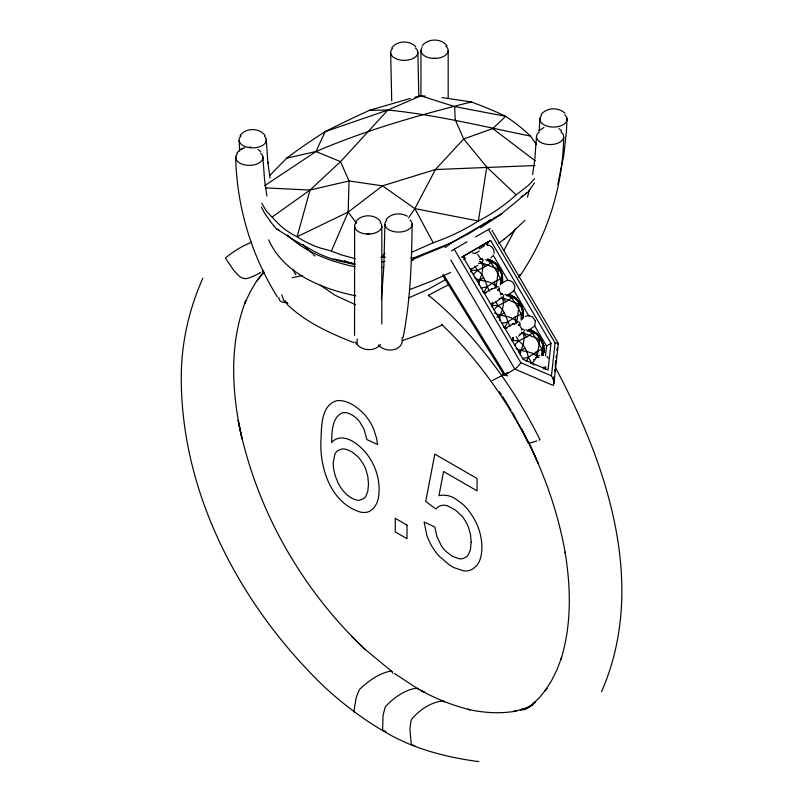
<?xml version="1.0" encoding="UTF-8"?>
<svg xmlns="http://www.w3.org/2000/svg" width="803" height="803" viewBox="0 0 803 803"><rect width="100%" height="100%" fill="white"/><g stroke="black" fill="none" stroke-linecap="round" stroke-linejoin="round"><path stroke-width="1.2" d="M354.555 335.393L354.605 226.185M381.796 324.051L381.826 226.165M494.056 253.517C494.748 249.492 491.667 245.276 487.521 245.066M384.918 224.408L383.854 266.425L381.405 299.449M412.14 224.047C411.668 262.049 410.504 300.322 403.056 337.712M500.48 285.035L500.57 279.002L502.407 274.967L499.878 268.423L495.391 263.003L489.629 259.53L487.662 259.289L493.614 262.179L498.492 267.188L501.032 271.846L502.266 276.925L501.865 283.479L502.608 281.652L502.407 274.967L495.391 263.003L490.894 262.521L485.594 259.67M521.147 320.256L521.237 314.214L523.084 310.189L520.545 303.644L516.058 298.224L510.296 294.751L508.339 294.51L514.281 297.401L519.17 302.41L521.699 307.057L522.934 312.146L522.532 318.701L523.285 316.874L523.084 310.189L516.058 298.224L511.571 297.732L505.207 294.32M541.824 355.468L541.915 349.435L543.751 345.4L541.222 338.856L536.735 333.436L530.974 329.963L529.006 329.732L534.959 332.613L538.803 336.186L541.624 340.673L543.772 349.024L542.768 355.388L543.952 352.085L543.751 345.4L536.735 333.436L532.238 332.954L525.875 329.541M261.778 203.4L266.566 211.4L278.912 224.248A118.754 87.125 -33.4 0 0 297.11 236.734A118.754 97.073 -28.1 0 0 319.785 247.846L331.378 251.088L348.161 212.072L349.024 180.946L340.542 161.634L316.021 151.536L286.651 158.171L269.718 175.566M563.726 136.891C562.833 186.718 547.526 236.012 519.15 277.035M487.521 245.316L487.592 242.305L482.643 245.146M536.494 136.53L534.848 159.014L532.59 174.673M567.028 118.412L566.416 131.602L563.847 154.979L557.834 184.258M539.235 130.267L539.927 118.402M450.784 260.001L514.793 369.039L553.026 385.38C555.084 383.633 553.096 378.514 551.46 375.814L520.866 362.735L454.247 249.241L451.416 250.887M553.899 383.563L558.336 343.513M479 285.025L479.411 280.177L481.8 274.526L482.844 267.911L482.121 263.013L483.135 259.65M499.667 320.246L500.088 315.398L502.467 309.747L503.511 303.132L502.788 298.224L503.812 294.872M520.344 355.458L520.756 350.62L523.144 344.959L524.188 338.344L523.466 333.446L524.479 330.083M277.416 297.01C251.329 255.274 236.805 206.722 235.691 157.508L235.761 156.705M262.852 158.332L262.862 156.726M567.028 120.028L567.099 119.225M543.952 369.229L544.203 366.911M545.448 355.739L546.522 346.043L534.567 325.677M550.999 343.323L548.047 370.002L523.195 359.373L462.809 256.518L490.623 240.458L550.999 343.323L546.522 346.043M551.46 375.814L555.094 342.981L488.465 229.477L475.637 236.885M553.709 379.167L553.99 376.677M554.542 371.699L554.813 369.219M555.224 365.485L555.776 360.507M556.057 358.018L556.328 355.538M556.88 350.56L557.162 348.07M545.508 369.019L545.779 366.7M357.124 338.916L357.164 343.784M492.791 302.249L491.848 306.927M513.227 337.611L512.274 340.773L513.458 337.471M414.88 97.273L420.772 95.818L454.628 106.568L455.201 119.647L463.682 138.969L486.769 167.104L478.387 220.976A282.877 231.967 35.9 0 1 433.178 242.767L412.14 252.062M502.076 281.983L502.608 281.652L500.57 279.002L494.447 281.733L495.983 288.387L498.522 269.146L499.878 268.423L499.336 268.754M522.743 317.195L523.285 316.874L521.237 314.214L515.114 316.954L516.65 323.599L519.2 304.367L520.545 303.644L520.003 303.966M527.481 197.207L529.398 189.93M425.199 96.099L420.772 95.818L387.909 110.031L340.542 161.634L310.028 190.05L297.11 236.734L348.161 212.072L382.489 185.844L435.427 169.533L534.999 165.538M514.121 290.395C516.409 285.978 512.665 280.026 507.667 280.307M534.798 325.606L535.3 321.08M488.625 241.643L488.395 242.386A24.22 17.937 -23.8 0 0 488.274 242.948M601.567 691.704C648.192 584.925 606.697 463.903 555.144 367.021M202.898 278.129C188.765 309.727 181.107 343.985 181.267 378.635L181.247 379.478C181.849 496.264 241.643 607.249 324.472 686.977C342.65 703.659 362.324 718.805 383.704 731.172C412.551 748.687 445.605 757.219 478.819 761.625M264.679 185.664L316.021 151.536L325.125 131.662A282.977 46.223 -19.9 0 1 369.601 110.282L410.273 98.458M494.447 281.733L487.04 286.812L483.908 292.463L485.875 292.693L482.824 291.549M515.114 316.954L507.717 322.023L504.585 327.684C500.169 325.335 510.186 329.16 504.585 327.684M526.316 361.511L528.384 357.245L538.391 350.66L541.915 349.435L543.952 352.085L543.42 352.417M515.385 228.935L504.103 250.064M285.456 300.744L285.246 301.998L286.209 303.092M408.576 217.924L414.87 208.609L435.427 169.533L463.682 138.969L492.761 128.58L505.669 116.325A118.754 34.479 23 0 1 523.877 130.016L530.542 136.108L536.213 144.299M412.732 260.574L414.509 257.582L452.049 242.446L462.307 236.433M263.605 272.006L256.488 281.341L250.245 291.76L244.915 303.203L245.738 300.904C228.845 344.477 231.786 392.988 241.783 437.816L242.064 439.02L238.16 420.25C254.963 507.516 300.854 588.74 365.335 649.677L351.483 636.237M380.933 257.452A56.672 49.947 -11.6 0 0 381.997 257.161L384.808 253.096M534.467 182.913L528.264 191.917L525.202 194.045M391.764 47.989C397.023 40.441 409.47 40.22 415.743 46.614M422.097 46.052C427.557 38.082 441.58 38.082 447.04 46.052M240.147 135.496C245.648 127.577 259.54 127.637 265.07 135.516M236.775 153.002L240.438 149.448L244.654 147.712M541.092 114.709C546.401 107.251 558.727 107.01 565.031 113.323M355.779 221.678C361.33 213.849 375.101 213.849 380.652 221.678M386.102 219.741C390.74 213.176 400.657 212.444 407.312 216.208M256.488 281.341L263.996 272.187M494.317 288.267L495.802 286.32L499.285 287.173M514.251 324.462L516.48 321.541L519.963 322.384M516.219 336.688L518.708 340.763L523.144 344.959L526.868 351.302L528.384 357.245L531.947 363.568L537.147 356.763L539.867 339.579L541.222 338.856L540.68 339.187M534.607 178.748L527.892 185.864L516.138 194.878A282.877 216.68 38.7 0 1 478.407 221.006L414.87 208.609L382.489 185.844L349.024 180.946L310.028 190.05L265.321 187.892M473.298 274.877C477.283 268.302 485.835 267.971 490.894 262.521L489.629 259.53L489.087 259.861M493.965 310.099C497.95 303.524 506.512 303.193 511.571 297.732L510.296 294.751L509.754 295.072M514.643 345.31C518.628 338.736 527.18 338.414 532.238 332.954L530.974 329.963L530.432 330.294M520.123 323.94L518.848 325.185L519.812 324.131M513.529 291.098L506.803 295.875M534.206 326.319L527.481 331.087M499.446 288.719L498.171 289.963L499.135 288.909A18.148 14.815 58.8 0 1 498.151 290.034M524.871 220.373L510.296 234.205M538.713 130.849L543.912 127.476M490.824 257.793L492.56 256.348M499.617 299.419L492.58 304.086M518.557 336.086L520.294 334.64M498.673 243.339L504.555 238.862M503.611 239.625L511.25 233.422M445.093 247.605L452.049 242.446M272.247 216.951L310.028 190.05M490.442 219.781L470.126 232.9L447.833 244.684M521.117 196.886L523.154 195.46M480.656 227.721L502.016 213.608L493.423 218.476M479.19 251.098L475.717 253.226M514.793 369.039L505.398 374.81A5.942 1.325 -50.1 0 1 504.465 375.172M263.715 270.671L262.22 271.575M461.805 257.231L490.623 240.458M479.25 248.94L484.56 245.728M445.966 279.374L428.049 289.371L408.486 297.953M472.515 268.513L477.825 265.301M470.869 271.896L471.682 268.513L470.929 270.34L477.363 270.33C484.801 275.068 485.413 284.071 489.418 291.027M494.849 263.334L495.391 263.003M501.875 275.299L502.407 274.967M484.189 293.306L492.61 288.578M500.379 283.871L506.743 280.518M492.349 303.725L491.597 305.562L498.041 305.541C505.478 310.279 506.091 319.293 510.086 326.239M515.516 298.545L516.058 298.224M522.542 310.51L523.084 310.189M505.93 327.875L513.278 323.8M522.904 329.391L521.498 329.702L523.215 329.2M536.193 333.767L536.735 333.436M543.219 345.732L543.751 345.4M535.521 357.877L539.767 355.307M533.021 363.659L531.947 363.568M477.333 281.401L483.657 277.697M496.957 317.235L504.334 312.919M518.678 351.844L525.001 348.131M462.076 257.03L465.248 255.193M448.546 284.684L428.39 295.273A88.039 55.016 -55.5 0 0 428.36 295.835M488.465 229.477L490.322 228.423M454.247 249.241L467.075 241.823M502.798 374.318L503.822 373.726M260.664 272.478L259.67 273.05M490.894 262.521L496.234 270.44L498.522 269.146L482.131 263.003L479.562 261.316L485.444 266.405M511.571 297.732L516.901 305.662L519.2 304.367L501.082 297.09L506.121 301.627M532.238 332.954L537.578 340.873L539.867 339.579L521.759 332.312M259.389 273.201L252.915 276.513M508.319 372.271L492.109 380.682M465.379 258.867L463.803 259.65M241.994 148.716L241.312 149.057L242.968 148.244M450.573 272.518L431.924 280.98L409.46 289.712M445.003 246.029L411.387 259.991M442.533 324.964L424.717 332.663L401.861 340.823M316.021 151.536C366.118 129.976 418.614 115.2 471.401 101.961L482.994 106.418A118.754 24.532 16.1 0 1 505.679 116.325L454.628 106.568M525.292 316.512L527.42 315.73M539.084 440.104L540.038 439.753A286.199 165.237 60 0 0 489.147 358.62C471.03 335.634 451.427 313.451 428.39 295.273M536.866 440.907L528.765 443.457A11.302 0.964 -26.5 0 1 528.585 443.437A9.405 0.803 -26.5 0 1 528.986 442.844M530.542 136.108C483.125 126.462 436.19 114.819 387.909 110.031L325.125 131.662A282.786 61.409 -24.3 0 0 286.651 158.171M292.232 277.748L302.38 275.509M481.87 258.767L480.154 259.269L481.559 258.957M502.537 293.988L500.831 294.48L502.226 294.179M481.077 288.136L487.04 286.812M491.617 288.799L493.684 288.347M501.745 323.348L507.717 322.023M512.284 324.021L514.362 323.559M522.422 358.57L528.384 357.245M472.465 253.156L475.657 253.226M414.509 257.582L410.805 258.024M381.515 261.939L384.828 261.397M478.488 263.525L482.121 263.013M499.155 298.746L502.788 298.224M519.832 333.958L523.466 333.446L526.788 336.838M435.979 58.378L433.188 58.388M369.631 233.994L366.841 233.994M249.281 147.21L250.837 147.18M369.601 110.282L387.909 110.031M382.017 257.231L385.57 257.281M512.806 340.452L518.708 340.763M355.026 263.876C337.722 261.908 321.13 256.107 306.395 246.852M528.334 315.529L532.62 316.904L535.21 320.708M385.932 731.473L382.89 730.489A3.373 1.947 -60 0 1 382.72 729.706A98.137 56.662 -60 0 1 382.66 727.859L383.031 715.513L384.948 707.905A8.984 5.189 -60 0 1 385.992 706.068C393.992 697.536 405.324 689.506 417.008 688.151A8.984 5.189 -60 0 1 418.052 688.803L418.584 689.456M355.187 258.696L341.466 254.922L331.378 251.088M414.98 745.867L411.608 744.712A3.373 2.198 -67.6 0 1 411.337 743.879A98.137 64.099 -67.6 0 1 411.046 741.922L409.921 728.843L411.056 720.843A8.984 5.872 -67.6 0 1 411.939 718.916C419.487 710.003 431.211 701.852 442.955 701.009A8.984 5.872 -67.6 0 1 444.149 701.732L444.491 702.063M471.401 101.961L443.959 97.856A50.95 7.267 5.5 0 0 441.921 97.615M355.147 266.757L352.647 266.275A72.059 41.605 0 0 1 348.01 265.231C326.791 259.831 305.431 251.781 289.2 236.594M355.729 295.835C321.772 288.869 283.63 273.552 268.674 239.846M354.846 712.141L354.173 711.558A3.373 1.656 -53.4 0 1 354.113 710.846A98.137 48.08 -53.4 0 1 354.284 709.149L356.13 697.787L358.851 690.7A8.984 4.406 -53.4 0 1 360.045 688.954C368.517 680.834 379.458 673.055 391.061 671.047A8.984 4.406 -53.4 0 1 391.944 671.589L392.787 673.275M354.936 264.589L348.863 263.153L344.668 260.664M536.474 356.974L538.863 357.596M287.845 303.504L283.861 300.683L281.753 294.661M274.094 226.065L276.483 228.925L278.822 229.819M354.133 342.71C330.143 333.335 305.943 322.495 287.153 304.387M355.518 304.708L335.002 295.233L320.196 285.155M474.985 278.189C481.629 281.763 490.372 280.117 495.802 286.32M494.548 312.909C501.443 317.044 510.718 315.057 516.48 321.541M516.329 348.622C522.974 352.196 531.716 350.55 537.147 356.763L535.792 352.166M533.543 364.642L534.176 364.964M507.626 375.924L505.398 374.81L443.577 274.626M416.596 688.03L424.586 692.437L420.682 690.299C436.149 698.981 452.792 705.496 469.996 709.772L467.768 709.32C483.868 712.923 500.62 713.967 516.901 710.956L513.719 711.418L524.821 708.537L520.334 710.223L530.683 706.098L523.476 709.902L533.122 704.512L526.226 708.848L535.149 702.234L531.456 705.265L539.616 697.436L546.943 688.442L545.006 690.901L551.49 680.763L557.041 669.572L561.648 657.386L560.936 659.474C571.736 624.784 570.883 587.585 565.081 552.052L565.262 553.116C558.838 516.148 546.572 480.375 530.552 446.498L521.769 429.023M415.412 687.258L394.554 673.506M288.678 236.604L276.483 228.925M521.759 332.312L523.476 333.436M558.968 128.641L561.658 130.819M258.054 149.478L260.704 151.647M492.761 128.58L535.26 160.841M391.944 671.589L364.502 648.874M311.705 252.905L312.457 253.517M310.59 251.971L311.142 252.443M546.943 356.452L548.539 358.439M477.665 254.33L480.254 258.134M310.038 251.51L303.002 244.513M486.769 167.104L516.138 194.878M288.608 236.032L287.464 234.908M441.409 324.181C477.233 358.319 506.362 399.181 528.525 443.356M270.43 221.437L264.9 213.648L261.326 207.023M499.054 290.174L501.032 293.848M519.732 325.386L521.699 329.069M348.161 212.072L356.432 223.114M499.426 391.683L501.443 394.685M442.553 275.088L504.083 375.001M502.748 396.712L511.009 410.142M474.874 266.255L477.363 270.33M495.551 301.466L498.041 305.541M491.958 230.371L558.215 343.282A6.294 1.375 -12.9 0 0 555.024 343.022M486.136 243.179L487.421 245.367M493.062 254.963L508.148 280.679M513.81 290.325L528.906 316.041M496.234 270.44L500.57 279.002M516.901 305.662L521.237 314.214M537.578 340.873L541.915 349.435M512.284 412.21L530.532 446.448L538.502 463.973L530.552 446.498M292.874 269.406L295.805 274.716M414.87 208.609L433.188 242.777M542.266 354.013L542.728 355.327M266.897 195.992L264.619 180.324L262.922 157.529M270.039 178.136L267.78 161.865L267.941 163.33L266.255 139.431M539.857 119.205L539.927 120.008M235.691 157.508L235.751 158.311M239.093 140.605L239.665 151.024M418.815 96.199L417.861 52.325M391.734 100.907L390.649 52.687M420.963 96.089L420.953 50.569M448.184 50.549L448.184 98.398M445.846 46.183A13.601 7.849 0 0 1 435.899 58.388A13.601 7.849 0 0 1 422.027 47.538M415.392 47.979A13.621 7.859 0 0 1 413.635 58.197A13.621 7.859 0 0 1 395.869 58.699A13.621 7.859 0 0 1 392.406 48.622M519.902 274.295A13.671 8.974 24.2 0 1 518.828 277.447M560.835 131.863A13.621 7.859 0 0 1 559.35 142.482A13.621 7.859 0 0 1 540.901 142.502A13.621 7.859 0 0 1 539.365 131.883M564.78 114.829A13.601 7.849 0 0 1 562.793 124.947A13.601 7.849 0 0 1 545.177 125.429A13.601 7.849 0 0 1 541.553 115.461M380.512 344.326A13.781 10.71 7.3 0 1 367.533 349.576A13.781 10.71 7.3 0 1 355.398 342.058M380.17 222.441A13.601 7.849 0 0 1 368.236 234.034A13.601 7.849 0 0 1 356.251 222.461M402.082 337.782A13.671 10.871 13.3 0 1 394.735 349.415A13.671 10.871 13.3 0 1 378.343 345.069M410.042 220.022A13.621 7.859 0 0 1 407.583 230.1A13.621 7.859 0 0 1 389.977 230.341A13.621 7.859 0 0 1 386.685 220.353M264.518 136.139A13.621 7.859 0 0 1 261.226 146.136A13.621 7.859 0 0 1 243.62 145.885A13.621 7.859 0 0 1 241.161 135.817M287.093 302.651A13.781 6.715 -18.3 0 1 278.962 297.381M260.604 153.132A13.601 7.849 0 0 1 258.626 163.25A13.601 7.849 0 0 1 241 163.732A13.601 7.849 0 0 1 237.377 153.764M537.267 356.08A14.153 11.553 60.8 0 1 536.896 356.642M533.774 359.543A14.153 11.553 60.8 0 1 533.483 359.694M530.984 363.368A25.174 11.222 15.7 0 1 530.462 363.207M542.587 355.016A17.254 14.083 58.8 0 1 542.457 355.368M273.953 226.004A125.559 34.037 36.7 0 1 270.3 221.387M333.857 258.978A124.435 1.807 13 0 1 354.675 263.685M305.552 246.611A103.557 9.817 26.2 0 1 287.695 236.243M315.077 255.936A50.469 4.105 11.9 0 1 313.24 254.561M526.688 192.961A236.845 13.862 -36.5 0 1 500.49 214.562M461.524 236.985A218.105 8.05 -31.5 0 1 492.52 219.078M251.73 242.175A286.199 165.237 60 0 0 225.402 258.104L233.854 270.561L239.545 276.473A11.302 9.184 49.6 0 0 240.549 277.145A9.405 7.639 49.6 0 0 244.925 278.49M252.794 276.342A28.486 23.126 49.6 0 1 244.995 278.741M464.455 257.753A6.805 5.561 58.8 0 1 465.037 257.663M505.368 328.317A6.805 5.561 58.8 0 1 506.934 328.066M504.033 374.85A5.942 1.325 -50.1 0 1 504.244 373.827M520.796 362.795A6.294 1.255 -47.9 0 1 514.723 369.139M558.316 343.724A6.294 1.375 -12.9 0 1 557.814 344.256M512.153 340.843A18.148 14.815 58.8 0 1 513.017 337.621M528.685 329.842A18.148 14.815 58.8 0 1 542.437 355.709M533.433 363.508A18.148 14.815 58.8 0 1 531.947 363.699M512.555 340.592A18.148 14.815 58.8 0 1 513.418 337.38M521.428 329.682A18.148 14.815 58.8 0 1 522.823 329.34M529.087 329.601A18.148 14.815 58.8 0 1 542.838 355.468M506.101 328.266A18.148 14.815 58.8 0 1 504.475 327.754M491.486 305.622A18.148 14.815 58.8 0 1 491.827 303.966M500.359 294.711A18.148 14.815 58.8 0 1 501.755 294.36M508.008 294.631A18.148 14.815 58.8 0 1 522.271 318.932M519.421 324.462A18.148 14.815 58.8 0 1 518.427 325.496M506.502 328.025A18.148 14.815 58.8 0 1 503.28 326.821M491.888 305.381A18.148 14.815 58.8 0 1 492.229 303.725M500.761 294.47A18.148 14.815 58.8 0 1 502.156 294.119M508.409 294.38A18.148 14.815 58.8 0 1 522.673 318.691M519.822 324.211A18.148 14.815 58.8 0 1 518.828 325.245M485.424 293.055A18.148 14.815 58.8 0 1 483.807 292.543M470.809 270.4A18.148 14.815 58.8 0 1 471.16 268.754M479.682 259.489A18.148 14.815 58.8 0 1 482.563 258.947M487.341 259.409A18.148 14.815 58.8 0 1 501.604 283.71M498.743 289.241A18.148 14.815 58.8 0 1 497.75 290.274M485.825 292.814A18.148 14.815 58.8 0 1 482.613 291.609M471.03 271.876A18.148 14.815 58.8 0 1 471.562 268.503M480.084 259.249A18.148 14.815 58.8 0 1 481.479 258.897M487.742 259.168A18.148 14.815 58.8 0 1 502.005 283.469M383.151 267.299A61.761 35.653 0 0 1 381.596 267.509M331.629 440.757L331.609 442.624C334.841 438.458 340.552 437.123 345.521 438.448A36.125 20.858 60 0 1 351.533 440.666C371.066 451.788 382.308 476.299 378.303 498.392A46.915 27.081 60 0 1 376.456 503.832L373.656 508.179L370.093 511.039A34.971 20.185 60 0 1 365.766 512.374A36.035 20.808 60 0 1 360.838 512.194C331.458 503.662 319.765 469.163 320.909 441.299C321.702 427.497 320.377 404.913 337.34 400.567C347.829 400.024 357.134 406.87 364.11 414.067A31.407 18.128 60 0 1 369.621 421.354A31.297 18.067 60 0 1 373.867 429.575L376.607 438.368L377.591 444.541L366.901 439.602L364.04 429.173L359.834 421.997A19.684 11.362 60 0 0 355.749 417.64L352.708 415.382A25.515 14.735 60 0 0 350.63 414.207A23.016 13.29 60 0 0 342.51 412.792C331.99 417.299 332.121 431.091 331.629 440.757M368.507 484.159L367.814 491.326L365.756 496.415A24.602 14.203 60 0 1 363.618 498.653L359.624 500.229A21.039 12.145 60 0 1 355.789 499.878L352.397 498.512A24.471 14.123 60 0 1 342.229 489.619A23.799 13.741 60 0 1 338.083 482.834L335.624 476.811A35.161 20.296 60 0 1 333.195 463.08L334.851 454.177A24.17 13.952 60 0 1 337.782 450.624L341.887 449.018A23.458 13.541 60 0 1 346.635 449.489L350.148 450.955A30.584 17.656 60 0 1 352.979 452.651L357.325 456.224A21.781 12.577 60 0 1 361.772 461.635L362.434 462.658A23.939 13.822 60 0 1 364.271 465.911A23.287 13.45 60 0 1 365.797 469.323L367.824 476.51L368.507 484.159M471.18 542.125L470.428 549.553L468.661 554.11A27.151 15.679 60 0 1 465.85 557.202L463 558.547A23.719 13.691 60 0 1 458.894 558.717L452.139 556.128L445.816 551.28A21.721 12.537 60 0 1 441.248 545.618L436.922 536.545L434.814 526.979L424.125 522.04L426.805 535.169A35.081 20.256 60 0 0 430.93 544.575A36.848 21.269 60 0 0 432.707 547.626A35.322 20.396 60 0 0 438.96 555.977L449.198 564.81A55.477 32.03 60 0 0 453.896 567.591L463.622 570.863A36.456 21.049 60 0 0 469.143 570.552L472.796 569.006L476.601 565.693A44.295 25.576 60 0 0 480.154 559.249C482.994 550.105 482.101 540.148 479.431 531.074A37.44 21.621 60 0 0 475.958 522.321L475.075 520.585A41.214 23.799 60 0 0 472.154 515.526L468.962 510.959A34.409 19.864 60 0 0 463.1 504.485L455.16 498.593A35.914 20.737 60 0 0 447.873 495.612L442.844 495.1L438.94 495.662L443.557 471.512L477.062 490.854L477.062 478.508L434.814 454.117L425.72 501.353L435.888 509.072A27.583 15.93 60 0 1 442.443 505.288A23.678 13.671 60 0 1 447.542 505.87L455.341 510.025L461.775 515.948A22.614 13.059 60 0 1 465.469 521.117A23.929 13.822 60 0 1 468.33 526.909L470.468 534.296L471.18 542.125M407.011 525.132L395.247 518.336L395.247 531.917L407.011 538.713L407.011 525.132"/></g></svg>
